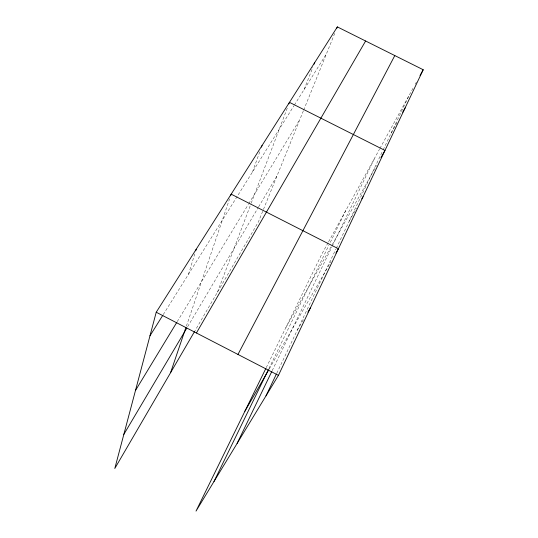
<?xml version="1.0" encoding="UTF-8"?>
<svg xmlns="http://www.w3.org/2000/svg" width="538" height="538" viewBox="0 0 538 538"><rect width="100%" height="100%" fill="white"/><g stroke="black" fill="none" stroke-linecap="round" stroke-linejoin="round"><path stroke-width="0.4" stroke-dasharray="2.69 2.02" d="M188.468 274.293L194.756 253.956M186.397 326.082L229.578 198.885M252.43 172.086L260.062 151.017M217.413 292.262L250.923 203.929M251.219 203.149L287.433 107.708M304.118 89.496L312.894 67.189M303.351 110.875L258.428 221.831L194.971 330.803M303.667 110.108L335.187 32.273M276.781 373.217L335.914 249.081M336.27 248.327L382.834 150.573M383.19 149.82L409.23 95.165M272.194 370.655L331.838 246.955M332.195 246.209L375.08 157.264M268.899 368.604L328.839 245.375M330.285 242.403L345.806 210.493M266.256 367.615L321.805 254.138L328.2 242.504M328.604 241.777L379.498 149.228M379.895 148.495L413.621 87.169M415.215 84.264L416.419 82.085M391.099 133.216L397.515 121.642M285.907 327.467L331.959 245.187M332.363 244.46L376.573 165.462M349.189 221.205L356.539 208.233M269.282 368.88L330.978 261.676M297.272 330.204L304.064 318.644M187.661 326.653L258.22 207.56M258.637 206.854L277.124 175.657M177.244 321.623L248.327 204.427M248.758 203.714L299.915 119.369M163.249 314.589L293.923 105.791M294.367 105.078L326.485 53.753"/><path stroke-width="0.81" d="M265.886 368.369L196.014 511.1L278.449 375.349L423.204 69.738L337.36 26.9L156.228 312.235L114.796 468.49L194.548 331.529M195.718 250.822L196.202 249.262M170.573 372.706L185.859 327.669M230.647 195.738L231.179 194.164L338.409 248.764L335.934 253.068M261.475 147.109L262.04 145.549M288.886 103.874L289.464 102.341L384.979 150.445L380.978 157.594M314.105 64.116L314.71 62.576M336.734 28.433L337.36 26.9M265.994 395.86L276.418 373.977M237.117 443.406L271.831 371.408M213.976 481.517L268.166 370.117M237.964 354.441L394.805 55.569M420.01 75.549L423.204 69.738M402.727 112.24L405.134 107.896M361.845 198.858L363.069 196.7M244.884 411.267L268.865 369.599M196.41 332.982L365.611 41.002M307.891 312.148L310.439 307.81M123.834 434.388L186.807 328.099M135.475 390.494L176.814 322.336M149.974 335.799L162.806 315.302M156.228 312.235L278.449 375.349"/></g></svg>
